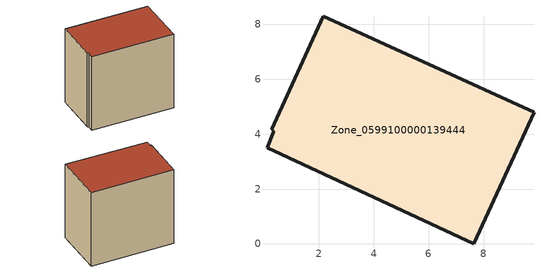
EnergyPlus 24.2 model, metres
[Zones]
Zone_0599100000139444
 floor ground (C_G): 0.37,4.11 0.28,4.17 2.16,8.29 9.83,4.79 7.64,0 0.11,3.5 z0
 wall outside (C_F): 7.64,0 9.83,4.79 2.16,8.29 0.28,4.17 0.37,4.11 0.11,3.5 7.64,0 z0:7.97
 roof outside (C_R): 0.37,4.11 0.11,3.5 7.64,0 9.83,4.79 2.16,8.29 0.28,4.17 z7.97
[BUILDING]
Pand.0599100000139444: North Axis=0; Terrain=City; Loads Convergence Tolerance Value=0.04; Temperature Convergence Tolerance Value=0.4; Solar Distribution=FullExterior; Maximum Number of Warmup Days=25; Minimum Number of Warmup Days=1
[Site:Location]
Rotterdam.The.Hague.AP_ZH_NLD Design_Conditions: Latitude=51.96; Longitude=4.45; Time Zone=1; Elevation=-4.5
[SITE:GROUNDTEMPERATURE:BUILDINGSURFACE]
18, 18, 18, 18, 18, 18, 18, 18, 18, 18, 18, 18
[MATERIAL] Thermal Absorptance=0.9; Solar Absorptance=0.7; Visible Absorptance=0.7
Name | Roughness | Thickness | Conductivity | Density | Specific Heat
G.TI.1946-1964 | MediumSmooth | 0.15 | 1 | 540 | 1210
F.TI.1946-1964 | Rough | 0.3 | 0.857143 | 1920 | 840
R.TI.1946-1964 | MediumRough | 0.2 | 0.277778 | 1500 | 1000
[CONSTRUCTION]
C_G: G.TI.1946-1964
C_F: F.TI.1946-1964
C_R: R.TI.1946-1964
[ZONE]
Zone_0599100000139444: Type=1; Multiplier=1; Ceiling Height=Autocalculate; Volume=Autocalculate; Floor Area=autocalculate; Part of Total Floor Area=Yes
[ZONEINFILTRATION:DESIGNFLOWRATE]
Infil_Zone_0599100000139444: Zone or ZoneList or Space or SpaceList=Zone_0599100000139444; Schedule=AlwaysOn; Design Flow Rate Calculation Method=Flow/Area; Flow Rate per Floor Area=0.003; Constant Term Coefficient=1; Temperature Term Coefficient=0; Velocity Term Coefficient=0; Velocity Squared Term Coefficient=0
[HVACTEMPLATE:ZONE:IDEALLOADSAIRSYSTEM]
Zone_0599100000139444: Maximum Heating Supply Air Temperature=50; Minimum Cooling Supply Air Temperature=13; Maximum Heating Supply Air Humidity Ratio=0.0156; Minimum Cooling Supply Air Humidity Ratio=0.0077; Heating Limit=NoLimit; Cooling Limit=NoLimit; Dehumidification Control Type=ConstantSensibleHeatRatio; Cooling Sensible Heat Ratio=0.7; Dehumidification Setpoint=60; Humidification Control Type=None; Humidification Setpoint=30; Outdoor Air Method=None; Outdoor Air Flow Rate per Person=0.00944; Outdoor Air Flow Rate per Zone Floor Area=0; Outdoor Air Flow Rate per Zone=0; Demand Controlled Ventilation Type=None; Outdoor Air Economizer Type=NoEconomizer; Heat Recovery Type=None; Sensible Heat Recovery Effectiveness=0.7; Latent Heat Recovery Effectiveness=0.65
[ZONECONTROL:THERMOSTAT]
ThermostatControl_Zone_0599100000139444: Zone or ZoneList=Zone_0599100000139444; Control Type Schedule=DualSetpointControlType; Control 1=Thermostat_Zone_0599100000139444; Temperature Difference Between Cutout And Setpoint=0
[THERMOSTATSETPOINT:DUALSETPOINT]
Thermostat_Zone_0599100000139444: Heating Setpoint Temperature Schedule=HeatingSetpoint_Zone_0599100000139444; Cooling Setpoint Temperature Schedule=CoolingSetpoint_Zone_0599100000139444
[SCHEDULE:COMPACT]
HeatingSetpoint_Zone_0599100000139444: Through: 12/31, For: AllDays, Until: 24:00, 21
CoolingSetpoint_Zone_0599100000139444: Through: 12/31, For: AllDays, Until: 24:00, 24
DualSetpointControlType: Through: 12/31, For: AllDays, Until: 24:00, 4
AlwaysOn: Through: 12/31, For: AllDays, Until: 24:00, 1
